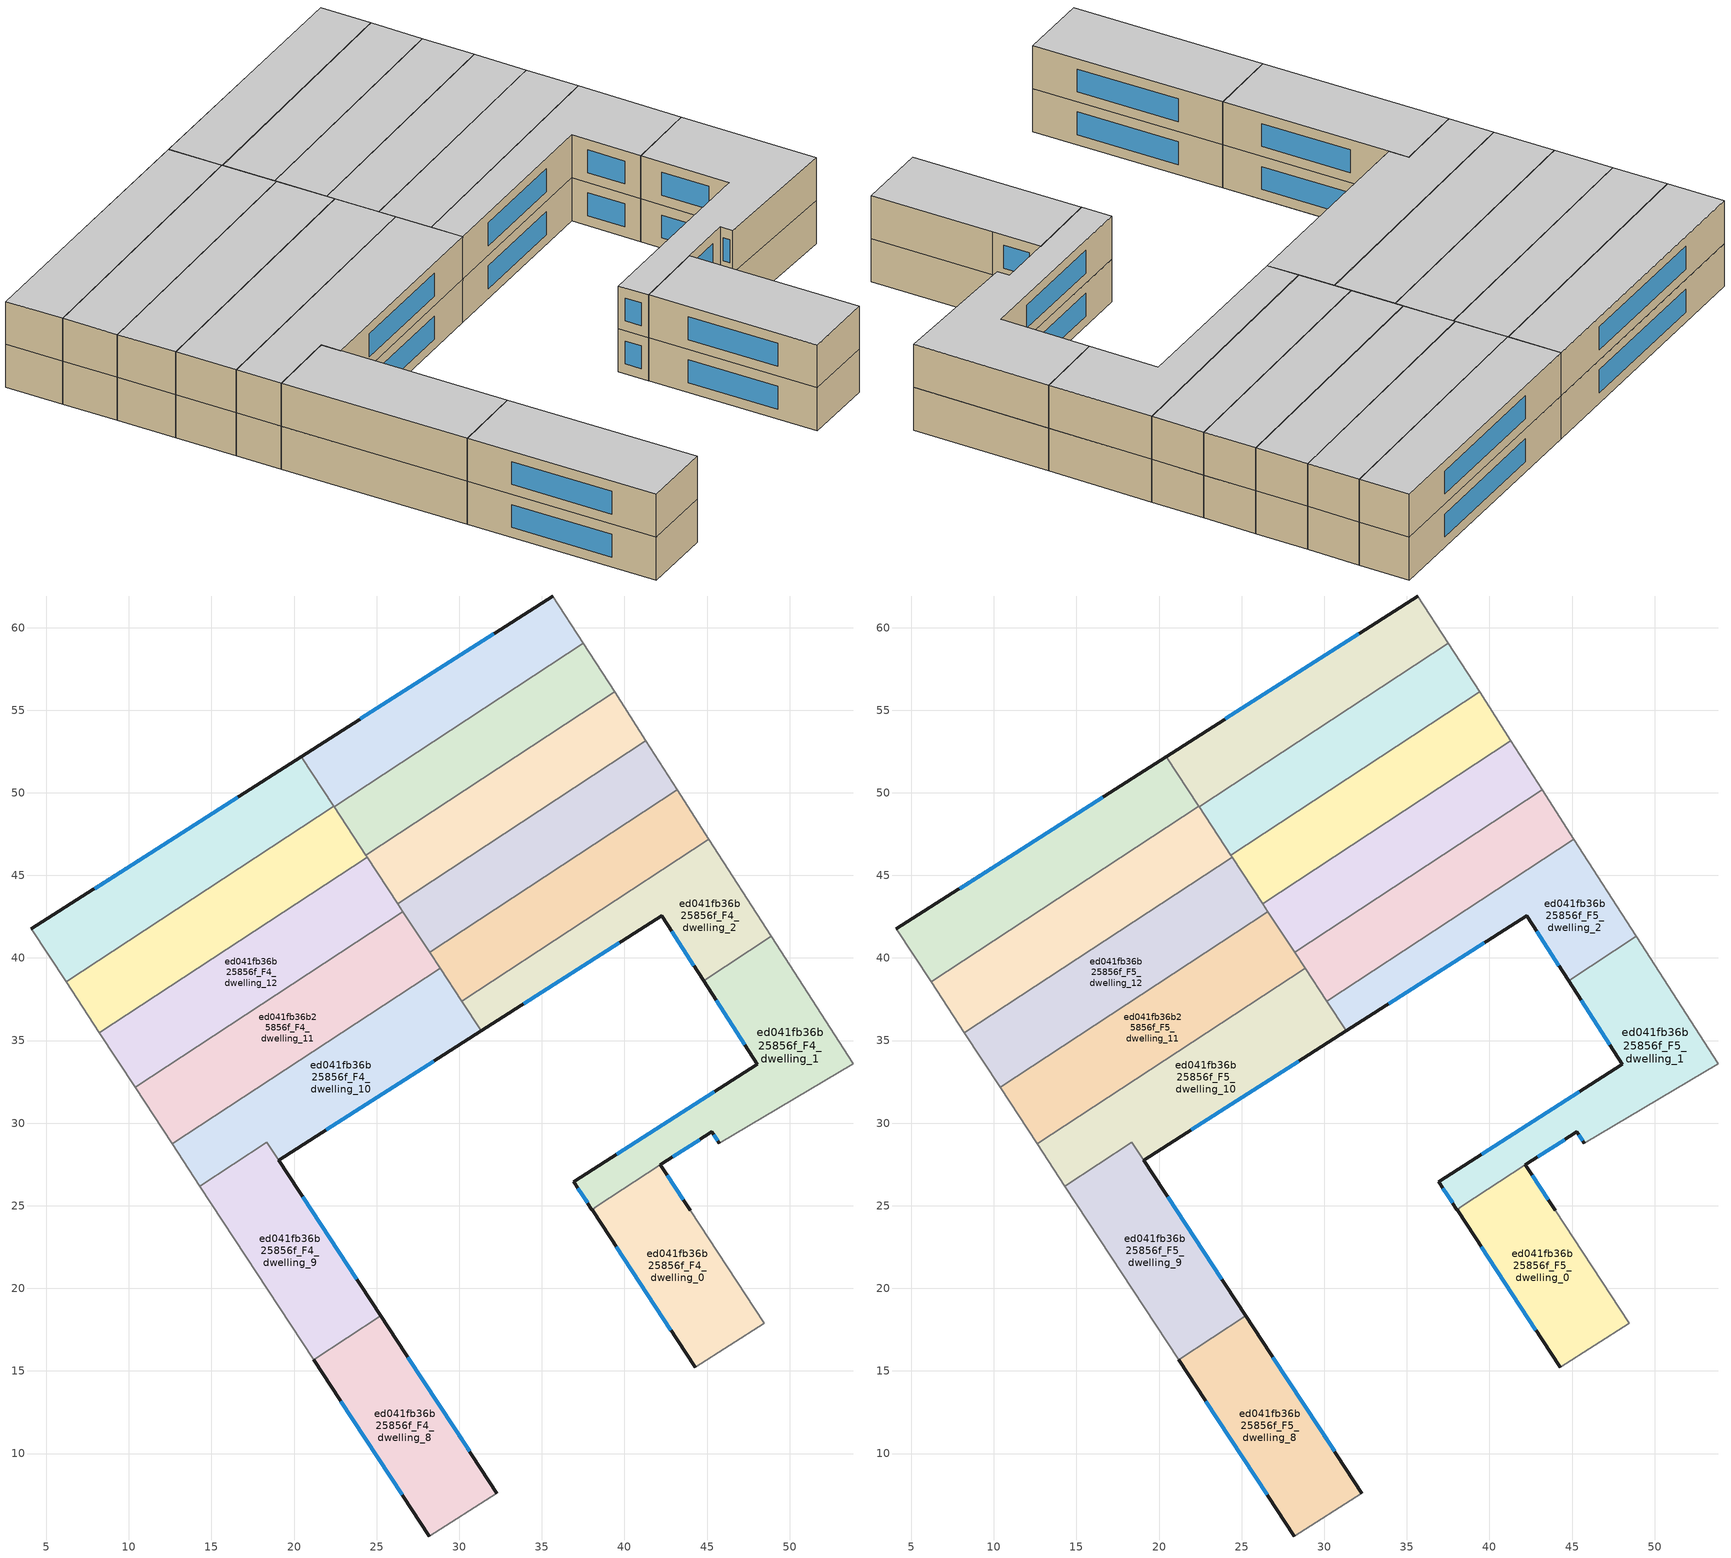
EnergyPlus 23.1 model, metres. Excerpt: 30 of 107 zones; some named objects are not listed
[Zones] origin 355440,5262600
ed041fb36b25856f_F4_dwelling_0
 floor to ed041fb36b25856f_F3_dwelling_0 (EU_floor_Construction): 43.98,24.72 48.46,17.87 44.28,15.23 38.03,24.77 38.32,24.96 42.18,27.49 z12
 wall outside (EU_wall_Construction): 43.98,24.72 42.18,27.49 / 38.03,24.77 44.28,15.23 z12:15
 wall adiabatic (EU_wall_Construction): 44.28,15.23 48.46,17.87 43.98,24.72 z12:15
 wall to ed041fb36b25856f_F4_dwelling_1 (EU_wall_Construction): 42.18,27.49 38.32,24.96 38.03,24.77 z12:15
 window (EU_Window_Construction): 43.55,25.37 42.6,26.84 / 39.5,22.53 42.81,17.47 z12.7:14.3
ed041fb36b25856f_F4_dwelling_1
 floor to ed041fb36b25856f_F3_dwelling_1 (EU_floor_Construction): 48.89,41.31 53.84,33.6 45.75,28.77 45.29,29.47 42.18,27.49 38.32,24.96 38.03,24.77 36.92,26.47 48.04,33.55 44.79,38.62 z12
 wall outside (EU_wall_Construction): 44.79,38.62 48.04,33.55 36.92,26.47 38.03,24.77 / 42.18,27.49 45.29,29.47 45.75,28.77 z12:15
 wall adiabatic (EU_wall_Construction): 45.75,28.77 53.84,33.6 48.89,41.31 z12:15
 wall to ed041fb36b25856f_F4_dwelling_2 (EU_wall_Construction): 48.89,41.31 44.79,38.62 z12:15
 window (EU_Window_Construction): 45.43,31.89 39.53,28.13 / 45.55,37.43 47.27,34.74 / 45.4,29.31 45.64,28.94 / 42.91,27.96 44.56,29.01 / 37.18,26.07 37.77,25.17 z12.7:14.3
ed041fb36b25856f_F4_dwelling_10
 floor to ed041fb36b25856f_F3_dwelling_10 (EU_floor_Construction): 28.84,39.39 31.34,35.59 19.07,27.75 18.34,28.85 14.3,26.2 12.63,28.74 z12
 wall outside (EU_wall_Construction): 19.07,27.75 31.34,35.59 z12:15
 wall adiabatic (EU_wall_Construction): 12.63,28.74 14.3,26.2 z12:15
 wall to ed041fb36b25856f_F4_dwelling_11 (EU_wall_Construction): 28.84,39.39 12.63,28.74 z12:15
 wall to ed041fb36b25856f_F4_dwelling_9 (EU_wall_Construction): 14.3,26.2 18.34,28.85 19.07,27.75 z12:15
 wall to ed041fb36b25856f_F4_dwelling_3 (EU_wall_Construction): 30.16,37.38 28.84,39.39 z12:15
 wall to ed041fb36b25856f_F4_dwelling_2 (EU_wall_Construction): 31.34,35.59 30.16,37.38 z12:15
 window (EU_Window_Construction): 21.95,29.59 28.45,33.75 z12.7:14.3
ed041fb36b25856f_F4_dwelling_11
 floor to ed041fb36b25856f_F3_dwelling_11 (EU_floor_Construction): 26.59,42.81 28.84,39.39 12.63,28.74 10.38,32.17 z12
 wall to ed041fb36b25856f_F4_dwelling_12 (EU_wall_Construction): 26.59,42.81 10.38,32.17 z12:15
 wall adiabatic (EU_wall_Construction): 10.38,32.17 12.63,28.74 z12:15
 wall to ed041fb36b25856f_F4_dwelling_4 (EU_wall_Construction): 28.22,40.34 26.59,42.81 z12:15
 wall to ed041fb36b25856f_F4_dwelling_3 (EU_wall_Construction): 28.84,39.39 28.22,40.33 z12:15
ed041fb36b25856f_F4_dwelling_12
 floor to ed041fb36b25856f_F3_dwelling_12 (EU_floor_Construction): 24.43,46.11 26.59,42.81 10.38,32.17 8.22,35.47 z12
 wall to ed041fb36b25856f_F4_dwelling_13 (EU_wall_Construction): 24.43,46.11 8.22,35.47 z12:15
 wall adiabatic (EU_wall_Construction): 8.22,35.47 10.38,32.17 z12:15
 wall to ed041fb36b25856f_F4_dwelling_5 (EU_wall_Construction): 26.28,43.28 24.43,46.11 z12:15
 wall to ed041fb36b25856f_F4_dwelling_4 (EU_wall_Construction): 26.59,42.81 26.28,43.28 z12:15
ed041fb36b25856f_F4_dwelling_13
 floor to ed041fb36b25856f_F3_dwelling_13 (EU_floor_Construction): 22.4,49.2 24.43,46.11 8.22,35.47 6.19,38.56 z12
 wall adiabatic (EU_wall_Construction): 6.19,38.56 8.22,35.47 z12:15
 wall to ed041fb36b25856f_F4_dwelling_14 (EU_wall_Construction): 22.4,49.2 6.19,38.56 z12:15
 wall to ed041fb36b25856f_F4_dwelling_6 (EU_wall_Construction): 24.35,46.22 22.42,49.16 z12:15
 wall to ed041fb36b25856f_F4_dwelling_5 (EU_wall_Construction): 24.43,46.11 24.35,46.22 z12:15
 wall to ed041fb36b25856f_F4_dwelling_7 (EU_wall_Construction): 22.42,49.16 22.4,49.2 z12:15
ed041fb36b25856f_F4_dwelling_14
 floor to ed041fb36b25856f_F3_dwelling_14 (EU_floor_Construction): 20.44,52.19 22.4,49.2 6.19,38.56 4.1,41.75 z12
 wall outside (EU_wall_Construction): 20.44,52.19 4.1,41.75 z12:15
 wall adiabatic (EU_wall_Construction): 4.1,41.75 6.19,38.56 z12:15
 wall to ed041fb36b25856f_F4_dwelling_7 (EU_wall_Construction): 22.4,49.2 20.44,52.19 z12:15
 window (EU_Window_Construction): 16.6,49.74 7.93,44.2 z12.7:14.3
ed041fb36b25856f_F4_dwelling_2
 floor to ed041fb36b25856f_F3_dwelling_2 (EU_floor_Construction): 45.11,47.2 48.89,41.31 44.79,38.62 42.25,42.56 31.34,35.59 30.16,37.38 z12
 wall outside (EU_wall_Construction): 31.34,35.59 42.25,42.56 44.78,38.62 z12:15
 wall to ed041fb36b25856f_F4_dwelling_3 (EU_wall_Construction): 45.11,47.2 30.16,37.38 z12:15
 wall adiabatic (EU_wall_Construction): 48.89,41.31 45.11,47.2 z12:15
 window (EU_Window_Construction): 42.85,41.63 44.19,39.54 / 33.9,37.22 39.69,40.92 z12.7:14.3
ed041fb36b25856f_F4_dwelling_3
 floor to ed041fb36b25856f_F3_dwelling_3 (EU_floor_Construction): 43.2,50.17 45.11,47.2 30.16,37.38 28.22,40.33 z12
 wall to ed041fb36b25856f_F4_dwelling_4 (EU_wall_Construction): 43.2,50.17 28.22,40.33 z12:15
 wall adiabatic (EU_wall_Construction): 45.11,47.2 43.2,50.17 z12:15
ed041fb36b25856f_F4_dwelling_4
 floor to ed041fb36b25856f_F3_dwelling_4 (EU_floor_Construction): 41.3,53.14 43.2,50.17 28.22,40.33 26.28,43.28 z12
 wall to ed041fb36b25856f_F4_dwelling_5 (EU_wall_Construction): 41.3,53.14 26.28,43.28 z12:15
 wall adiabatic (EU_wall_Construction): 43.2,50.17 41.3,53.14 z12:15
ed041fb36b25856f_F4_dwelling_5
 floor to ed041fb36b25856f_F3_dwelling_5 (EU_floor_Construction): 39.4,56.11 41.3,53.14 26.28,43.28 24.35,46.22 z12
 wall to ed041fb36b25856f_F4_dwelling_6 (EU_wall_Construction): 39.4,56.11 24.35,46.22 z12:15
 wall adiabatic (EU_wall_Construction): 41.3,53.14 39.4,56.11 z12:15
ed041fb36b25856f_F4_dwelling_6
 floor to ed041fb36b25856f_F3_dwelling_6 (EU_floor_Construction): 37.5,59.06 39.4,56.11 24.35,46.22 22.42,49.16 z12
 wall adiabatic (EU_wall_Construction): 39.4,56.11 37.5,59.06 z12:15
 wall to ed041fb36b25856f_F4_dwelling_7 (EU_wall_Construction): 37.5,59.06 22.42,49.16 z12:15
ed041fb36b25856f_F4_dwelling_7
 floor to ed041fb36b25856f_F3_dwelling_7 (EU_floor_Construction): 35.67,61.91 37.5,59.06 22.42,49.16 20.44,52.19 z12
 wall outside (EU_wall_Construction): 35.67,61.91 20.44,52.19 z12:15
 wall adiabatic (EU_wall_Construction): 37.5,59.06 35.67,61.91 z12:15
 window (EU_Window_Construction): 32.09,59.63 24.01,54.47 z12.7:14.3
ed041fb36b25856f_F4_dwelling_8
 floor to ed041fb36b25856f_F3_dwelling_8 (EU_floor_Construction): 25.24,18.34 32.27,7.61 28.18,5.01 21.19,15.68 z12
 wall outside (EU_wall_Construction): 21.19,15.68 28.18,5.01 / 32.27,7.61 25.24,18.34 z12:15
 wall adiabatic (EU_wall_Construction): 28.18,5.01 32.27,7.61 z12:15
 wall to ed041fb36b25856f_F4_dwelling_9 (EU_wall_Construction): 25.24,18.34 21.19,15.68 z12:15
 window (EU_Window_Construction): 22.83,13.18 26.54,7.52 / 30.62,10.13 26.89,15.82 z12.7:14.3
ed041fb36b25856f_F4_dwelling_9
 floor to ed041fb36b25856f_F3_dwelling_9 (EU_floor_Construction): 18.34,28.85 25.24,18.34 21.19,15.68 14.3,26.2 z12
 wall outside (EU_wall_Construction): 25.24,18.34 19.06,27.75 z12:15
 wall adiabatic (EU_wall_Construction): 14.3,26.2 21.19,15.68 z12:15
 window (EU_Window_Construction): 23.79,20.55 20.51,25.54 z12.7:14.3
ed041fb36b25856f_F5_dwelling_0
 floor to ed041fb36b25856f_F4_dwelling_0 (EU_floor_Construction): 43.98,24.72 48.46,17.87 44.28,15.23 38.03,24.77 38.32,24.96 42.18,27.49 z15
 wall outside (EU_wall_Construction): 43.98,24.72 42.18,27.49 / 38.03,24.77 44.28,15.23 z15:18
 wall adiabatic (EU_wall_Construction): 44.28,15.23 48.46,17.87 43.98,24.72 z15:18
 wall to ed041fb36b25856f_F5_dwelling_1 (EU_wall_Construction): 42.18,27.49 38.32,24.96 38.03,24.77 z15:18
 window (EU_Window_Construction): 43.55,25.37 42.6,26.84 / 39.5,22.53 42.81,17.47 z15.7:17.3
 ceiling to ed041fb36b25856f_F6_dwelling_0 (EU_floor_Construction): 48.46,17.87 43.98,24.72 42.18,27.49 38.32,24.96 38.03,24.77 44.28,15.23 z18
ed041fb36b25856f_F5_dwelling_1
 floor to ed041fb36b25856f_F4_dwelling_1 (EU_floor_Construction): 48.89,41.31 53.84,33.6 45.75,28.77 45.29,29.47 42.18,27.49 38.32,24.96 38.03,24.77 36.92,26.47 48.04,33.55 44.79,38.62 z15
 wall outside (EU_wall_Construction): 44.79,38.62 48.04,33.55 36.92,26.47 38.03,24.77 / 42.18,27.49 45.29,29.47 45.75,28.77 z15:18
 wall adiabatic (EU_wall_Construction): 45.75,28.77 53.84,33.6 48.89,41.31 z15:18
 wall to ed041fb36b25856f_F5_dwelling_2 (EU_wall_Construction): 48.89,41.31 44.79,38.62 z15:18
 window (EU_Window_Construction): 45.43,31.89 39.53,28.13 / 45.55,37.43 47.27,34.74 / 45.4,29.31 45.64,28.94 / 42.91,27.96 44.56,29.01 / 37.18,26.07 37.77,25.17 z15.7:17.3
 ceiling to ed041fb36b25856f_F6_dwelling_1 (EU_floor_Construction): 53.84,33.6 48.89,41.31 44.79,38.62 48.04,33.55 36.92,26.47 38.03,24.77 38.32,24.96 42.18,27.49 45.29,29.47 45.75,28.77 z18
ed041fb36b25856f_F5_dwelling_10
 floor to ed041fb36b25856f_F4_dwelling_10 (EU_floor_Construction): 28.84,39.39 31.34,35.59 19.07,27.75 18.34,28.85 14.3,26.2 12.63,28.74 z15
 wall outside (EU_wall_Construction): 19.07,27.75 31.34,35.59 z15:18
 wall adiabatic (EU_wall_Construction): 12.63,28.74 14.3,26.2 z15:18
 wall to ed041fb36b25856f_F5_dwelling_11 (EU_wall_Construction): 28.84,39.39 12.63,28.74 z15:18
 wall to ed041fb36b25856f_F5_dwelling_9 (EU_wall_Construction): 14.3,26.2 18.34,28.85 19.07,27.75 z15:18
 wall to ed041fb36b25856f_F5_dwelling_3 (EU_wall_Construction): 30.16,37.38 28.84,39.39 z15:18
 wall to ed041fb36b25856f_F5_dwelling_2 (EU_wall_Construction): 31.34,35.59 30.16,37.38 z15:18
 window (EU_Window_Construction): 21.95,29.59 28.45,33.75 z15.7:17.3
 ceiling to ed041fb36b25856f_F6_dwelling_10 (EU_floor_Construction): 31.34,35.59 28.84,39.39 12.63,28.74 14.3,26.2 18.34,28.85 19.07,27.75 z18
ed041fb36b25856f_F5_dwelling_11
 floor to ed041fb36b25856f_F4_dwelling_11 (EU_floor_Construction): 26.59,42.81 28.84,39.39 12.63,28.74 10.38,32.17 z15
 wall to ed041fb36b25856f_F5_dwelling_12 (EU_wall_Construction): 26.59,42.81 10.38,32.17 z15:18
 wall adiabatic (EU_wall_Construction): 10.38,32.17 12.63,28.74 z15:18
 wall to ed041fb36b25856f_F5_dwelling_4 (EU_wall_Construction): 28.22,40.34 26.59,42.81 z15:18
 wall to ed041fb36b25856f_F5_dwelling_3 (EU_wall_Construction): 28.84,39.39 28.22,40.33 z15:18
 ceiling to ed041fb36b25856f_F6_dwelling_11 (EU_floor_Construction): 28.84,39.39 26.59,42.81 10.38,32.17 12.63,28.74 z18
ed041fb36b25856f_F5_dwelling_12
 floor to ed041fb36b25856f_F4_dwelling_12 (EU_floor_Construction): 24.43,46.11 26.59,42.81 10.38,32.17 8.22,35.47 z15
 wall to ed041fb36b25856f_F5_dwelling_13 (EU_wall_Construction): 24.43,46.11 8.22,35.47 z15:18
 wall adiabatic (EU_wall_Construction): 8.22,35.47 10.38,32.17 z15:18
 wall to ed041fb36b25856f_F5_dwelling_5 (EU_wall_Construction): 26.28,43.28 24.43,46.11 z15:18
 wall to ed041fb36b25856f_F5_dwelling_4 (EU_wall_Construction): 26.59,42.81 26.28,43.28 z15:18
 ceiling to ed041fb36b25856f_F6_dwelling_12 (EU_floor_Construction): 26.59,42.81 24.43,46.11 8.22,35.47 10.38,32.17 z18
ed041fb36b25856f_F5_dwelling_13
 floor to ed041fb36b25856f_F4_dwelling_13 (EU_floor_Construction): 22.4,49.2 24.43,46.11 8.22,35.47 6.19,38.56 z15
 wall adiabatic (EU_wall_Construction): 6.19,38.56 8.22,35.47 z15:18
 wall to ed041fb36b25856f_F5_dwelling_14 (EU_wall_Construction): 22.4,49.2 6.19,38.56 z15:18
 wall to ed041fb36b25856f_F5_dwelling_6 (EU_wall_Construction): 24.35,46.22 22.42,49.16 z15:18
 wall to ed041fb36b25856f_F5_dwelling_5 (EU_wall_Construction): 24.43,46.11 24.35,46.22 z15:18
 wall to ed041fb36b25856f_F5_dwelling_7 (EU_wall_Construction): 22.42,49.16 22.4,49.2 z15:18
 ceiling to ed041fb36b25856f_F6_dwelling_13 (EU_floor_Construction): 24.43,46.11 22.4,49.2 6.19,38.56 8.22,35.47 z18
ed041fb36b25856f_F5_dwelling_14
 floor to ed041fb36b25856f_F4_dwelling_14 (EU_floor_Construction): 20.44,52.19 22.4,49.2 6.19,38.56 4.1,41.75 z15
 wall outside (EU_wall_Construction): 20.44,52.19 4.1,41.75 z15:18
 wall adiabatic (EU_wall_Construction): 4.1,41.75 6.19,38.56 z15:18
 wall to ed041fb36b25856f_F5_dwelling_7 (EU_wall_Construction): 22.4,49.2 20.44,52.19 z15:18
 window (EU_Window_Construction): 16.6,49.74 7.93,44.2 z15.7:17.3
 ceiling to ed041fb36b25856f_F6_dwelling_14 (EU_floor_Construction): 22.4,49.2 20.44,52.19 4.1,41.75 6.19,38.56 z18
ed041fb36b25856f_F5_dwelling_2
 floor to ed041fb36b25856f_F4_dwelling_2 (EU_floor_Construction): 45.11,47.2 48.89,41.31 44.79,38.62 42.25,42.56 31.34,35.59 30.16,37.38 z15
 wall outside (EU_wall_Construction): 31.34,35.59 42.25,42.56 44.78,38.62 z15:18
 wall to ed041fb36b25856f_F5_dwelling_3 (EU_wall_Construction): 45.11,47.2 30.16,37.38 z15:18
 wall adiabatic (EU_wall_Construction): 48.89,41.31 45.11,47.2 z15:18
 window (EU_Window_Construction): 42.85,41.63 44.19,39.54 / 33.9,37.22 39.69,40.92 z15.7:17.3
 ceiling to ed041fb36b25856f_F6_dwelling_2 (EU_floor_Construction): 44.79,38.62 48.89,41.31 45.11,47.2 30.16,37.38 31.34,35.59 42.25,42.56 z18
ed041fb36b25856f_F5_dwelling_3
 floor to ed041fb36b25856f_F4_dwelling_3 (EU_floor_Construction): 43.2,50.17 45.11,47.2 30.16,37.38 28.22,40.33 z15
 wall to ed041fb36b25856f_F5_dwelling_4 (EU_wall_Construction): 43.2,50.17 28.22,40.33 z15:18
 wall adiabatic (EU_wall_Construction): 45.11,47.2 43.2,50.17 z15:18
 ceiling to ed041fb36b25856f_F6_dwelling_3 (EU_floor_Construction): 45.11,47.2 43.2,50.17 28.22,40.33 30.16,37.38 z18
ed041fb36b25856f_F5_dwelling_4
 floor to ed041fb36b25856f_F4_dwelling_4 (EU_floor_Construction): 41.3,53.14 43.2,50.17 28.22,40.33 26.28,43.28 z15
 wall to ed041fb36b25856f_F5_dwelling_5 (EU_wall_Construction): 41.3,53.14 26.28,43.28 z15:18
 wall adiabatic (EU_wall_Construction): 43.2,50.17 41.3,53.14 z15:18
 ceiling to ed041fb36b25856f_F6_dwelling_4 (EU_floor_Construction): 43.2,50.17 41.3,53.14 26.28,43.28 28.22,40.33 z18
ed041fb36b25856f_F5_dwelling_5
 floor to ed041fb36b25856f_F4_dwelling_5 (EU_floor_Construction): 39.4,56.11 41.3,53.14 26.28,43.28 24.35,46.22 z15
 wall to ed041fb36b25856f_F5_dwelling_6 (EU_wall_Construction): 39.4,56.11 24.35,46.22 z15:18
 wall adiabatic (EU_wall_Construction): 41.3,53.14 39.4,56.11 z15:18
 ceiling to ed041fb36b25856f_F6_dwelling_5 (EU_floor_Construction): 41.3,53.14 39.4,56.11 24.35,46.22 26.28,43.28 z18
ed041fb36b25856f_F5_dwelling_6
 floor to ed041fb36b25856f_F4_dwelling_6 (EU_floor_Construction): 37.5,59.06 39.4,56.11 24.35,46.22 22.42,49.16 z15
 wall adiabatic (EU_wall_Construction): 39.4,56.11 37.5,59.06 z15:18
 wall to ed041fb36b25856f_F5_dwelling_7 (EU_wall_Construction): 37.5,59.06 22.42,49.16 z15:18
 ceiling to ed041fb36b25856f_F6_dwelling_6 (EU_floor_Construction): 39.4,56.11 37.5,59.06 22.42,49.16 24.35,46.22 z18
ed041fb36b25856f_F5_dwelling_7
 floor to ed041fb36b25856f_F4_dwelling_7 (EU_floor_Construction): 35.67,61.91 37.5,59.06 22.42,49.16 20.44,52.19 z15
 wall outside (EU_wall_Construction): 35.67,61.91 20.44,52.19 z15:18
 wall adiabatic (EU_wall_Construction): 37.5,59.06 35.67,61.91 z15:18
 window (EU_Window_Construction): 32.09,59.63 24.01,54.47 z15.7:17.3
 ceiling to ed041fb36b25856f_F6_dwelling_7 (EU_floor_Construction): 37.5,59.06 35.67,61.91 20.44,52.19 22.42,49.16 z18
ed041fb36b25856f_F5_dwelling_8
 floor to ed041fb36b25856f_F4_dwelling_8 (EU_floor_Construction): 25.24,18.34 32.27,7.61 28.18,5.01 21.19,15.68 z15
 wall outside (EU_wall_Construction): 21.19,15.68 28.18,5.01 / 32.27,7.61 25.24,18.34 z15:18
 wall adiabatic (EU_wall_Construction): 28.18,5.01 32.27,7.61 z15:18
 wall to ed041fb36b25856f_F5_dwelling_9 (EU_wall_Construction): 25.24,18.34 21.19,15.68 z15:18
 window (EU_Window_Construction): 22.83,13.18 26.54,7.52 / 30.62,10.13 26.89,15.82 z15.7:17.3
 ceiling to ed041fb36b25856f_F6_dwelling_8 (EU_floor_Construction): 32.27,7.61 25.24,18.34 21.19,15.68 28.18,5.01 z18
ed041fb36b25856f_F5_dwelling_9
 floor to ed041fb36b25856f_F4_dwelling_9 (EU_floor_Construction): 18.34,28.85 25.24,18.34 21.19,15.68 14.3,26.2 z15
 wall outside (EU_wall_Construction): 25.24,18.34 19.06,27.75 z15:18
 wall adiabatic (EU_wall_Construction): 14.3,26.2 21.19,15.68 z15:18
 window (EU_Window_Construction): 23.79,20.55 20.51,25.54 z15.7:17.3
 ceiling to ed041fb36b25856f_F6_dwelling_9 (EU_floor_Construction): 25.24,18.34 18.34,28.85 14.3,26.2 21.19,15.68 z18
[Building]
EU S2 Campaign: North Axis=0; Terrain=City; Solar Distribution=FullExterior
[Site:Location]
Budapest.Ferenc.Liszt.Intl.AP: Latitude=47.437; Longitude=19.256; Time Zone=1; Elevation=185
[SizingPeriod:WeatherFileDays]
AnnualSizingPeriod: Begin Month=1; Begin Day of Month=1; End Month=12; End Day of Month=31; Day of Week for Start Day=Monday; Use Weather File Daylight Saving Period=No; Use Weather File Rain and Snow Indicators=No
[MATERIAL]
EU_InternalMass_Material: Roughness=MediumRough; Thickness=0.1; Conductivity=1; Density=1800; Specific Heat=900; Thermal Absorptance=0.9; Solar Absorptance=0.7; Visible Absorptance=0.7
[MATERIAL:NOMASS] Roughness=MediumRough; Thermal Absorptance=0.9; Solar Absorptance=0.7; Visible Absorptance=0.7
Name | Thermal Resistance
EU_wall_NoMass | 0.832559
EU_floor_NoMass | 0.872794
[WINDOWMATERIAL:SIMPLEGLAZINGSYSTEM]
EU_Window_SimpleGlazing: UFactor=2.79869; Solar Heat Gain Coefficient=0.75; Visible Transmittance=0.75
[CONSTRUCTION]
EU_wall_Construction: EU_wall_NoMass
EU_floor_Construction: EU_floor_NoMass
EU_Window_Construction: EU_Window_SimpleGlazing
EU_InternalMass_Construction: EU_InternalMass_Material
[ZONE] Type=1; Multiplier=1; Ceiling Height=autocalculate; Floor Area=autocalculate; Part of Total Floor Area=Yes
Name | Volume
ed041fb36b25856f_F4_dwelling_0; ed041fb36b25856f_F5_dwelling_0 | 169.849
ed041fb36b25856f_F4_dwelling_1; ed041fb36b25856f_F5_dwelling_1 | 223.693
ed041fb36b25856f_F4_dwelling_10; ed041fb36b25856f_F5_dwelling_10 | 238.703
ed041fb36b25856f_F4_dwelling_11; ed041fb36b25856f_F5_dwelling_11 | 238.243
ed041fb36b25856f_F4_dwelling_12; ed041fb36b25856f_F5_dwelling_12 | 229.541
ed041fb36b25856f_F4_dwelling_13; ed041fb36b25856f_F5_dwelling_13 | 214.958
ed041fb36b25856f_F4_dwelling_14; ed041fb36b25856f_F5_dwelling_14 | 215.056
ed041fb36b25856f_F4_dwelling_2; ed041fb36b25856f_F5_dwelling_2 | 189.865
ed041fb36b25856f_F4_dwelling_3; ed041fb36b25856f_F5_dwelling_3 | 189.85
ed041fb36b25856f_F4_dwelling_4; ed041fb36b25856f_F5_dwelling_4; ed041fb36b25856f_F4_dwelling_6; ed041fb36b25856f_F5_dwelling_6 | 189.864
ed041fb36b25856f_F4_dwelling_5; ed041fb36b25856f_F5_dwelling_5 | 189.816
ed041fb36b25856f_F4_dwelling_7; ed041fb36b25856f_F5_dwelling_7 | 189.853
ed041fb36b25856f_F4_dwelling_8; ed041fb36b25856f_F5_dwelling_8 | 185.942
ed041fb36b25856f_F4_dwelling_9; ed041fb36b25856f_F5_dwelling_9 | 182.534
[INTERNALMASS] Construction=EU_InternalMass_Construction
Name | Zone or ZoneList | Surface Area
ed041fb36b25856f_F4_dwelling_0_EU_InternalMass | ed041fb36b25856f_F4_dwelling_0 | 56.6216
ed041fb36b25856f_F4_dwelling_1_EU_InternalMass | ed041fb36b25856f_F4_dwelling_1 | 74.5721
ed041fb36b25856f_F4_dwelling_2_EU_InternalMass | ed041fb36b25856f_F4_dwelling_2 | 63.2904
ed041fb36b25856f_F4_dwelling_3_EU_InternalMass | ed041fb36b25856f_F4_dwelling_3 | 63.2835
ed041fb36b25856f_F4_dwelling_4_EU_InternalMass | ed041fb36b25856f_F4_dwelling_4 | 63.2879
ed041fb36b25856f_F4_dwelling_5_EU_InternalMass | ed041fb36b25856f_F4_dwelling_5 | 63.2818
ed041fb36b25856f_F4_dwelling_6_EU_InternalMass | ed041fb36b25856f_F4_dwelling_6 | 63.2816
ed041fb36b25856f_F4_dwelling_7_EU_InternalMass | ed041fb36b25856f_F4_dwelling_7 | 63.2845
ed041fb36b25856f_F4_dwelling_8_EU_InternalMass | ed041fb36b25856f_F4_dwelling_8 | 61.9825
ed041fb36b25856f_F4_dwelling_9_EU_InternalMass | ed041fb36b25856f_F4_dwelling_9 | 60.8571
ed041fb36b25856f_F4_dwelling_10_EU_InternalMass | ed041fb36b25856f_F4_dwelling_10 | 79.5615
ed041fb36b25856f_F4_dwelling_11_EU_InternalMass | ed041fb36b25856f_F4_dwelling_11 | 79.4268
ed041fb36b25856f_F4_dwelling_12_EU_InternalMass | ed041fb36b25856f_F4_dwelling_12 | 76.5158
ed041fb36b25856f_F4_dwelling_13_EU_InternalMass | ed041fb36b25856f_F4_dwelling_13 | 71.6529
ed041fb36b25856f_F4_dwelling_14_EU_InternalMass | ed041fb36b25856f_F4_dwelling_14 | 71.6746
ed041fb36b25856f_F5_dwelling_0_EU_InternalMass | ed041fb36b25856f_F5_dwelling_0 | 56.6216
ed041fb36b25856f_F5_dwelling_1_EU_InternalMass | ed041fb36b25856f_F5_dwelling_1 | 74.5721
ed041fb36b25856f_F5_dwelling_2_EU_InternalMass | ed041fb36b25856f_F5_dwelling_2 | 63.2904
ed041fb36b25856f_F5_dwelling_3_EU_InternalMass | ed041fb36b25856f_F5_dwelling_3 | 63.2835
ed041fb36b25856f_F5_dwelling_4_EU_InternalMass | ed041fb36b25856f_F5_dwelling_4 | 63.2879
ed041fb36b25856f_F5_dwelling_5_EU_InternalMass | ed041fb36b25856f_F5_dwelling_5 | 63.2818
ed041fb36b25856f_F5_dwelling_6_EU_InternalMass | ed041fb36b25856f_F5_dwelling_6 | 63.2816
ed041fb36b25856f_F5_dwelling_7_EU_InternalMass | ed041fb36b25856f_F5_dwelling_7 | 63.2845
ed041fb36b25856f_F5_dwelling_8_EU_InternalMass | ed041fb36b25856f_F5_dwelling_8 | 61.9825
ed041fb36b25856f_F5_dwelling_9_EU_InternalMass | ed041fb36b25856f_F5_dwelling_9 | 60.8571
ed041fb36b25856f_F5_dwelling_10_EU_InternalMass | ed041fb36b25856f_F5_dwelling_10 | 79.5615
ed041fb36b25856f_F5_dwelling_11_EU_InternalMass | ed041fb36b25856f_F5_dwelling_11 | 79.4268
ed041fb36b25856f_F5_dwelling_12_EU_InternalMass | ed041fb36b25856f_F5_dwelling_12 | 76.5158
ed041fb36b25856f_F5_dwelling_13_EU_InternalMass | ed041fb36b25856f_F5_dwelling_13 | 71.6529
ed041fb36b25856f_F5_dwelling_14_EU_InternalMass | ed041fb36b25856f_F5_dwelling_14 | 71.6746
[OTHEREQUIPMENT] Fuel Type=Electricity; Design Level Calculation Method=Watts/Area; Power per Zone Floor Area=1; Fraction Latent=0; Fraction Radiant=0; Fraction Lost=0; Carbon Dioxide Generation Rate=0; EndUse Subcategory=EU_Step8_InternalGains
Name | Zone or ZoneList or Space or SpaceList | Schedule
EU_Step8_InternalGain_ed041fb36b25856f_F4_dwelling_0_f000 | ed041fb36b25856f_F4_dwelling_0 | EU_Step8_GainSchedule_ed041fb36b25856f_F4_dwelling_0_f000
EU_Step8_InternalGain_ed041fb36b25856f_F4_dwelling_1_f000 | ed041fb36b25856f_F4_dwelling_1 | EU_Step8_GainSchedule_ed041fb36b25856f_F4_dwelling_1_f000
EU_Step8_InternalGain_ed041fb36b25856f_F4_dwelling_2_f000 | ed041fb36b25856f_F4_dwelling_2 | EU_Step8_GainSchedule_ed041fb36b25856f_F4_dwelling_2_f000
EU_Step8_InternalGain_ed041fb36b25856f_F4_dwelling_3_f000 | ed041fb36b25856f_F4_dwelling_3 | EU_Step8_GainSchedule_ed041fb36b25856f_F4_dwelling_3_f000
EU_Step8_InternalGain_ed041fb36b25856f_F4_dwelling_4_f000 | ed041fb36b25856f_F4_dwelling_4 | EU_Step8_GainSchedule_ed041fb36b25856f_F4_dwelling_4_f000
EU_Step8_InternalGain_ed041fb36b25856f_F4_dwelling_5_f000 | ed041fb36b25856f_F4_dwelling_5 | EU_Step8_GainSchedule_ed041fb36b25856f_F4_dwelling_5_f000
EU_Step8_InternalGain_ed041fb36b25856f_F4_dwelling_6_f000 | ed041fb36b25856f_F4_dwelling_6 | EU_Step8_GainSchedule_ed041fb36b25856f_F4_dwelling_6_f000
EU_Step8_InternalGain_ed041fb36b25856f_F4_dwelling_7_f000 | ed041fb36b25856f_F4_dwelling_7 | EU_Step8_GainSchedule_ed041fb36b25856f_F4_dwelling_7_f000
EU_Step8_InternalGain_ed041fb36b25856f_F4_dwelling_8_f000 | ed041fb36b25856f_F4_dwelling_8 | EU_Step8_GainSchedule_ed041fb36b25856f_F4_dwelling_8_f000
EU_Step8_InternalGain_ed041fb36b25856f_F4_dwelling_9_f000 | ed041fb36b25856f_F4_dwelling_9 | EU_Step8_GainSchedule_ed041fb36b25856f_F4_dwelling_9_f000
EU_Step8_InternalGain_ed041fb36b25856f_F4_dwelling_10_f000 | ed041fb36b25856f_F4_dwelling_10 | EU_Step8_GainSchedule_ed041fb36b25856f_F4_dwelling_10_f000
EU_Step8_InternalGain_ed041fb36b25856f_F4_dwelling_11_f000 | ed041fb36b25856f_F4_dwelling_11 | EU_Step8_GainSchedule_ed041fb36b25856f_F4_dwelling_11_f000
EU_Step8_InternalGain_ed041fb36b25856f_F4_dwelling_12_f000 | ed041fb36b25856f_F4_dwelling_12 | EU_Step8_GainSchedule_ed041fb36b25856f_F4_dwelling_12_f000
EU_Step8_InternalGain_ed041fb36b25856f_F4_dwelling_13_f000 | ed041fb36b25856f_F4_dwelling_13 | EU_Step8_GainSchedule_ed041fb36b25856f_F4_dwelling_13_f000
EU_Step8_InternalGain_ed041fb36b25856f_F4_dwelling_14_f000 | ed041fb36b25856f_F4_dwelling_14 | EU_Step8_GainSchedule_ed041fb36b25856f_F4_dwelling_14_f000
EU_Step8_InternalGain_ed041fb36b25856f_F5_dwelling_0_f000 | ed041fb36b25856f_F5_dwelling_0 | EU_Step8_GainSchedule_ed041fb36b25856f_F5_dwelling_0_f000
EU_Step8_InternalGain_ed041fb36b25856f_F5_dwelling_1_f000 | ed041fb36b25856f_F5_dwelling_1 | EU_Step8_GainSchedule_ed041fb36b25856f_F5_dwelling_1_f000
EU_Step8_InternalGain_ed041fb36b25856f_F5_dwelling_2_f000 | ed041fb36b25856f_F5_dwelling_2 | EU_Step8_GainSchedule_ed041fb36b25856f_F5_dwelling_2_f000
EU_Step8_InternalGain_ed041fb36b25856f_F5_dwelling_3_f000 | ed041fb36b25856f_F5_dwelling_3 | EU_Step8_GainSchedule_ed041fb36b25856f_F5_dwelling_3_f000
EU_Step8_InternalGain_ed041fb36b25856f_F5_dwelling_4_f000 | ed041fb36b25856f_F5_dwelling_4 | EU_Step8_GainSchedule_ed041fb36b25856f_F5_dwelling_4_f000
EU_Step8_InternalGain_ed041fb36b25856f_F5_dwelling_5_f000 | ed041fb36b25856f_F5_dwelling_5 | EU_Step8_GainSchedule_ed041fb36b25856f_F5_dwelling_5_f000
EU_Step8_InternalGain_ed041fb36b25856f_F5_dwelling_6_f000 | ed041fb36b25856f_F5_dwelling_6 | EU_Step8_GainSchedule_ed041fb36b25856f_F5_dwelling_6_f000
EU_Step8_InternalGain_ed041fb36b25856f_F5_dwelling_7_f000 | ed041fb36b25856f_F5_dwelling_7 | EU_Step8_GainSchedule_ed041fb36b25856f_F5_dwelling_7_f000
EU_Step8_InternalGain_ed041fb36b25856f_F5_dwelling_8_f000 | ed041fb36b25856f_F5_dwelling_8 | EU_Step8_GainSchedule_ed041fb36b25856f_F5_dwelling_8_f000
EU_Step8_InternalGain_ed041fb36b25856f_F5_dwelling_9_f000 | ed041fb36b25856f_F5_dwelling_9 | EU_Step8_GainSchedule_ed041fb36b25856f_F5_dwelling_9_f000
EU_Step8_InternalGain_ed041fb36b25856f_F5_dwelling_10_f000 | ed041fb36b25856f_F5_dwelling_10 | EU_Step8_GainSchedule_ed041fb36b25856f_F5_dwelling_10_f000
EU_Step8_InternalGain_ed041fb36b25856f_F5_dwelling_11_f000 | ed041fb36b25856f_F5_dwelling_11 | EU_Step8_GainSchedule_ed041fb36b25856f_F5_dwelling_11_f000
EU_Step8_InternalGain_ed041fb36b25856f_F5_dwelling_12_f000 | ed041fb36b25856f_F5_dwelling_12 | EU_Step8_GainSchedule_ed041fb36b25856f_F5_dwelling_12_f000
EU_Step8_InternalGain_ed041fb36b25856f_F5_dwelling_13_f000 | ed041fb36b25856f_F5_dwelling_13 | EU_Step8_GainSchedule_ed041fb36b25856f_F5_dwelling_13_f000
EU_Step8_InternalGain_ed041fb36b25856f_F5_dwelling_14_f000 | ed041fb36b25856f_F5_dwelling_14 | EU_Step8_GainSchedule_ed041fb36b25856f_F5_dwelling_14_f000
[ZONEVENTILATION:DESIGNFLOWRATE] Schedule=EU_AlwaysOn; Design Flow Rate Calculation Method=AirChanges/Hour; Air Changes per Hour=0.475469; Ventilation Type=Natural; Fan Pressure Rise=0; Fan Total Efficiency=1; Constant Term Coefficient=1; Temperature Term Coefficient=0; Velocity Term Coefficient=0; Velocity Squared Term Coefficient=0; Minimum Indoor Temperature=-100; Maximum Indoor Temperature=100; Delta Temperature=-100; Minimum Outdoor Temperature=-100; Maximum Outdoor Temperature=100; Maximum Wind Speed=40
Name | Zone or ZoneList or Space or SpaceList
EU_ConstantAir_ed041fb36b25856f_F4_dwelling_0 | ed041fb36b25856f_F4_dwelling_0
EU_ConstantAir_ed041fb36b25856f_F4_dwelling_1 | ed041fb36b25856f_F4_dwelling_1
EU_ConstantAir_ed041fb36b25856f_F4_dwelling_2 | ed041fb36b25856f_F4_dwelling_2
EU_ConstantAir_ed041fb36b25856f_F4_dwelling_3 | ed041fb36b25856f_F4_dwelling_3
EU_ConstantAir_ed041fb36b25856f_F4_dwelling_4 | ed041fb36b25856f_F4_dwelling_4
EU_ConstantAir_ed041fb36b25856f_F4_dwelling_5 | ed041fb36b25856f_F4_dwelling_5
EU_ConstantAir_ed041fb36b25856f_F4_dwelling_6 | ed041fb36b25856f_F4_dwelling_6
EU_ConstantAir_ed041fb36b25856f_F4_dwelling_7 | ed041fb36b25856f_F4_dwelling_7
EU_ConstantAir_ed041fb36b25856f_F4_dwelling_8 | ed041fb36b25856f_F4_dwelling_8
EU_ConstantAir_ed041fb36b25856f_F4_dwelling_9 | ed041fb36b25856f_F4_dwelling_9
EU_ConstantAir_ed041fb36b25856f_F4_dwelling_10 | ed041fb36b25856f_F4_dwelling_10
EU_ConstantAir_ed041fb36b25856f_F4_dwelling_11 | ed041fb36b25856f_F4_dwelling_11
EU_ConstantAir_ed041fb36b25856f_F4_dwelling_12 | ed041fb36b25856f_F4_dwelling_12
EU_ConstantAir_ed041fb36b25856f_F4_dwelling_13 | ed041fb36b25856f_F4_dwelling_13
EU_ConstantAir_ed041fb36b25856f_F4_dwelling_14 | ed041fb36b25856f_F4_dwelling_14
EU_ConstantAir_ed041fb36b25856f_F5_dwelling_0 | ed041fb36b25856f_F5_dwelling_0
EU_ConstantAir_ed041fb36b25856f_F5_dwelling_1 | ed041fb36b25856f_F5_dwelling_1
EU_ConstantAir_ed041fb36b25856f_F5_dwelling_2 | ed041fb36b25856f_F5_dwelling_2
EU_ConstantAir_ed041fb36b25856f_F5_dwelling_3 | ed041fb36b25856f_F5_dwelling_3
EU_ConstantAir_ed041fb36b25856f_F5_dwelling_4 | ed041fb36b25856f_F5_dwelling_4
EU_ConstantAir_ed041fb36b25856f_F5_dwelling_5 | ed041fb36b25856f_F5_dwelling_5
EU_ConstantAir_ed041fb36b25856f_F5_dwelling_6 | ed041fb36b25856f_F5_dwelling_6
EU_ConstantAir_ed041fb36b25856f_F5_dwelling_7 | ed041fb36b25856f_F5_dwelling_7
EU_ConstantAir_ed041fb36b25856f_F5_dwelling_8 | ed041fb36b25856f_F5_dwelling_8
EU_ConstantAir_ed041fb36b25856f_F5_dwelling_9 | ed041fb36b25856f_F5_dwelling_9
EU_ConstantAir_ed041fb36b25856f_F5_dwelling_10 | ed041fb36b25856f_F5_dwelling_10
EU_ConstantAir_ed041fb36b25856f_F5_dwelling_11 | ed041fb36b25856f_F5_dwelling_11
EU_ConstantAir_ed041fb36b25856f_F5_dwelling_12 | ed041fb36b25856f_F5_dwelling_12
EU_ConstantAir_ed041fb36b25856f_F5_dwelling_13 | ed041fb36b25856f_F5_dwelling_13
EU_ConstantAir_ed041fb36b25856f_F5_dwelling_14 | ed041fb36b25856f_F5_dwelling_14
[HVACTEMPLATE:ZONE:IDEALLOADSAIRSYSTEM] System Availability Schedule=EU_AlwaysOn; Maximum Heating Supply Air Temperature=50; Minimum Cooling Supply Air Temperature=13; Maximum Heating Supply Air Humidity Ratio=0.0156; Minimum Cooling Supply Air Humidity Ratio=0.0077; Heating Limit=NoLimit; Cooling Limit=NoLimit; Heating Availability Schedule=EU_AlwaysOn; Cooling Availability Schedule=EU_CoolingOff; Dehumidification Control Type=ConstantSensibleHeatRatio; Cooling Sensible Heat Ratio=0.7; Dehumidification Setpoint=60; Humidification Control Type=None; Humidification Setpoint=30; Outdoor Air Method=None; Outdoor Air Flow Rate per Person=0.00944; Outdoor Air Flow Rate per Zone Floor Area=0; Outdoor Air Flow Rate per Zone=0; Demand Controlled Ventilation Type=None; Outdoor Air Economizer Type=NoEconomizer; Heat Recovery Type=None; Sensible Heat Recovery Effectiveness=0.7; Latent Heat Recovery Effectiveness=0.65
Name | Template Thermostat
ed041fb36b25856f_F4_dwelling_0 | EU_HeatOnly_ed041fb36b25856f_F4_dwelling_0
ed041fb36b25856f_F4_dwelling_1 | EU_HeatOnly_ed041fb36b25856f_F4_dwelling_1
ed041fb36b25856f_F4_dwelling_2 | EU_HeatOnly_ed041fb36b25856f_F4_dwelling_2
ed041fb36b25856f_F4_dwelling_3 | EU_HeatOnly_ed041fb36b25856f_F4_dwelling_3
ed041fb36b25856f_F4_dwelling_4 | EU_HeatOnly_ed041fb36b25856f_F4_dwelling_4
ed041fb36b25856f_F4_dwelling_5 | EU_HeatOnly_ed041fb36b25856f_F4_dwelling_5
ed041fb36b25856f_F4_dwelling_6 | EU_HeatOnly_ed041fb36b25856f_F4_dwelling_6
ed041fb36b25856f_F4_dwelling_7 | EU_HeatOnly_ed041fb36b25856f_F4_dwelling_7
ed041fb36b25856f_F4_dwelling_8 | EU_HeatOnly_ed041fb36b25856f_F4_dwelling_8
ed041fb36b25856f_F4_dwelling_9 | EU_HeatOnly_ed041fb36b25856f_F4_dwelling_9
ed041fb36b25856f_F4_dwelling_10 | EU_HeatOnly_ed041fb36b25856f_F4_dwelling_10
ed041fb36b25856f_F4_dwelling_11 | EU_HeatOnly_ed041fb36b25856f_F4_dwelling_11
ed041fb36b25856f_F4_dwelling_12 | EU_HeatOnly_ed041fb36b25856f_F4_dwelling_12
ed041fb36b25856f_F4_dwelling_13 | EU_HeatOnly_ed041fb36b25856f_F4_dwelling_13
ed041fb36b25856f_F4_dwelling_14 | EU_HeatOnly_ed041fb36b25856f_F4_dwelling_14
ed041fb36b25856f_F5_dwelling_0 | EU_HeatOnly_ed041fb36b25856f_F5_dwelling_0
ed041fb36b25856f_F5_dwelling_1 | EU_HeatOnly_ed041fb36b25856f_F5_dwelling_1
ed041fb36b25856f_F5_dwelling_2 | EU_HeatOnly_ed041fb36b25856f_F5_dwelling_2
ed041fb36b25856f_F5_dwelling_3 | EU_HeatOnly_ed041fb36b25856f_F5_dwelling_3
ed041fb36b25856f_F5_dwelling_4 | EU_HeatOnly_ed041fb36b25856f_F5_dwelling_4
ed041fb36b25856f_F5_dwelling_5 | EU_HeatOnly_ed041fb36b25856f_F5_dwelling_5
ed041fb36b25856f_F5_dwelling_6 | EU_HeatOnly_ed041fb36b25856f_F5_dwelling_6
ed041fb36b25856f_F5_dwelling_7 | EU_HeatOnly_ed041fb36b25856f_F5_dwelling_7
ed041fb36b25856f_F5_dwelling_8 | EU_HeatOnly_ed041fb36b25856f_F5_dwelling_8
ed041fb36b25856f_F5_dwelling_9 | EU_HeatOnly_ed041fb36b25856f_F5_dwelling_9
ed041fb36b25856f_F5_dwelling_10 | EU_HeatOnly_ed041fb36b25856f_F5_dwelling_10
ed041fb36b25856f_F5_dwelling_11 | EU_HeatOnly_ed041fb36b25856f_F5_dwelling_11
ed041fb36b25856f_F5_dwelling_12 | EU_HeatOnly_ed041fb36b25856f_F5_dwelling_12
ed041fb36b25856f_F5_dwelling_13 | EU_HeatOnly_ed041fb36b25856f_F5_dwelling_13
ed041fb36b25856f_F5_dwelling_14 | EU_HeatOnly_ed041fb36b25856f_F5_dwelling_14
[SIZING:ZONE] Zone Cooling Design Supply Air Temperature Input Method=SupplyAirTemperature; Zone Cooling Design Supply Air Temperature=13; Zone Heating Design Supply Air Temperature Input Method=SupplyAirTemperature; Zone Heating Design Supply Air Temperature=50; Zone Cooling Design Supply Air Humidity Ratio=0.008; Zone Heating Design Supply Air Humidity Ratio=0.008; Cooling Design Air Flow Method=DesignDay; Cooling Design Air Flow Rate=0; Cooling Minimum Air Flow per Zone Floor Area=0.000762; Cooling Minimum Air Flow=0; Cooling Minimum Air Flow Fraction=0.2; Heating Design Air Flow Method=DesignDay; Heating Design Air Flow Rate=0; Heating Maximum Air Flow per Zone Floor Area=0.002032; Heating Maximum Air Flow=0.141576; Heating Maximum Air Flow Fraction=0.3; Account for Dedicated Outdoor Air System=No; Dedicated Outdoor Air System Control Strategy=NeutralSupplyAir; Dedicated Outdoor Air Low Setpoint Temperature for Design=autosize; Dedicated Outdoor Air High Setpoint Temperature for Design=autosize; Zone Load Sizing Method=Sensible Load Only No Latent Load; Zone Latent Cooling Design Supply Air Humidity Ratio Input Method=HumidityRatioDifference; Zone Cooling Design Supply Air Humidity Ratio Difference=0.005; Zone Latent Heating Design Supply Air Humidity Ratio Input Method=HumidityRatioDifference; Zone Humidification Design Supply Air Humidity Ratio Difference=0.005
ed041fb36b25856f_F4_dwelling_0; ed041fb36b25856f_F4_dwelling_1; ed041fb36b25856f_F4_dwelling_2; ed041fb36b25856f_F4_dwelling_3; ed041fb36b25856f_F4_dwelling_4; ed041fb36b25856f_F4_dwelling_5; ed041fb36b25856f_F4_dwelling_6; ed041fb36b25856f_F4_dwelling_7; ed041fb36b25856f_F4_dwelling_8; ed041fb36b25856f_F4_dwelling_9; ed041fb36b25856f_F4_dwelling_10; ed041fb36b25856f_F4_dwelling_11; ed041fb36b25856f_F4_dwelling_12; ed041fb36b25856f_F4_dwelling_13; ed041fb36b25856f_F4_dwelling_14; ed041fb36b25856f_F5_dwelling_0; ed041fb36b25856f_F5_dwelling_1; ed041fb36b25856f_F5_dwelling_2; ed041fb36b25856f_F5_dwelling_3; ed041fb36b25856f_F5_dwelling_4; ed041fb36b25856f_F5_dwelling_5; ed041fb36b25856f_F5_dwelling_6; ed041fb36b25856f_F5_dwelling_7; ed041fb36b25856f_F5_dwelling_8; ed041fb36b25856f_F5_dwelling_9; ed041fb36b25856f_F5_dwelling_10; ed041fb36b25856f_F5_dwelling_11; ed041fb36b25856f_F5_dwelling_12; ed041fb36b25856f_F5_dwelling_13; ed041fb36b25856f_F5_dwelling_14
[SCHEDULE:CONSTANT]
Name | Hourly Value
EU_AlwaysOn | 1
EU_CoolingOff | 0
[SCHEDULE:FILE] Column Number=1; Rows to Skip at Top=0; Number of Hours of Data=8760; Column Separator=Comma; Interpolate to Timestep=No; Minutes per Item=60; Adjust Schedule for Daylight Savings=Yes
Name | File
EU_Step8_GainSchedule_ed041fb36b25856f_F4_dwelling_0_f000 | ../../schedules/ed041fb36b25856f/ed041fb36b25856f_F4_dwelling_0_f000_gain.csv
EU_Step8_GainSchedule_ed041fb36b25856f_F4_dwelling_1_f000 | ../../schedules/ed041fb36b25856f/ed041fb36b25856f_F4_dwelling_1_f000_gain.csv
EU_Step8_GainSchedule_ed041fb36b25856f_F4_dwelling_2_f000 | ../../schedules/ed041fb36b25856f/ed041fb36b25856f_F4_dwelling_2_f000_gain.csv
EU_Step8_GainSchedule_ed041fb36b25856f_F4_dwelling_3_f000 | ../../schedules/ed041fb36b25856f/ed041fb36b25856f_F4_dwelling_3_f000_gain.csv
EU_Step8_GainSchedule_ed041fb36b25856f_F4_dwelling_4_f000 | ../../schedules/ed041fb36b25856f/ed041fb36b25856f_F4_dwelling_4_f000_gain.csv
EU_Step8_GainSchedule_ed041fb36b25856f_F4_dwelling_5_f000 | ../../schedules/ed041fb36b25856f/ed041fb36b25856f_F4_dwelling_5_f000_gain.csv
EU_Step8_GainSchedule_ed041fb36b25856f_F4_dwelling_6_f000 | ../../schedules/ed041fb36b25856f/ed041fb36b25856f_F4_dwelling_6_f000_gain.csv
EU_Step8_GainSchedule_ed041fb36b25856f_F4_dwelling_7_f000 | ../../schedules/ed041fb36b25856f/ed041fb36b25856f_F4_dwelling_7_f000_gain.csv
EU_Step8_GainSchedule_ed041fb36b25856f_F4_dwelling_8_f000 | ../../schedules/ed041fb36b25856f/ed041fb36b25856f_F4_dwelling_8_f000_gain.csv
EU_Step8_GainSchedule_ed041fb36b25856f_F4_dwelling_9_f000 | ../../schedules/ed041fb36b25856f/ed041fb36b25856f_F4_dwelling_9_f000_gain.csv
EU_Step8_GainSchedule_ed041fb36b25856f_F4_dwelling_10_f000 | ../../schedules/ed041fb36b25856f/ed041fb36b25856f_F4_dwelling_10_f000_gain.csv
EU_Step8_GainSchedule_ed041fb36b25856f_F4_dwelling_11_f000 | ../../schedules/ed041fb36b25856f/ed041fb36b25856f_F4_dwelling_11_f000_gain.csv
EU_Step8_GainSchedule_ed041fb36b25856f_F4_dwelling_12_f000 | ../../schedules/ed041fb36b25856f/ed041fb36b25856f_F4_dwelling_12_f000_gain.csv
EU_Step8_GainSchedule_ed041fb36b25856f_F4_dwelling_13_f000 | ../../schedules/ed041fb36b25856f/ed041fb36b25856f_F4_dwelling_13_f000_gain.csv
EU_Step8_GainSchedule_ed041fb36b25856f_F4_dwelling_14_f000 | ../../schedules/ed041fb36b25856f/ed041fb36b25856f_F4_dwelling_14_f000_gain.csv
EU_Step8_GainSchedule_ed041fb36b25856f_F5_dwelling_0_f000 | ../../schedules/ed041fb36b25856f/ed041fb36b25856f_F5_dwelling_0_f000_gain.csv
EU_Step8_GainSchedule_ed041fb36b25856f_F5_dwelling_1_f000 | ../../schedules/ed041fb36b25856f/ed041fb36b25856f_F5_dwelling_1_f000_gain.csv
EU_Step8_GainSchedule_ed041fb36b25856f_F5_dwelling_2_f000 | ../../schedules/ed041fb36b25856f/ed041fb36b25856f_F5_dwelling_2_f000_gain.csv
EU_Step8_GainSchedule_ed041fb36b25856f_F5_dwelling_3_f000 | ../../schedules/ed041fb36b25856f/ed041fb36b25856f_F5_dwelling_3_f000_gain.csv
EU_Step8_GainSchedule_ed041fb36b25856f_F5_dwelling_4_f000 | ../../schedules/ed041fb36b25856f/ed041fb36b25856f_F5_dwelling_4_f000_gain.csv
EU_Step8_GainSchedule_ed041fb36b25856f_F5_dwelling_5_f000 | ../../schedules/ed041fb36b25856f/ed041fb36b25856f_F5_dwelling_5_f000_gain.csv
EU_Step8_GainSchedule_ed041fb36b25856f_F5_dwelling_6_f000 | ../../schedules/ed041fb36b25856f/ed041fb36b25856f_F5_dwelling_6_f000_gain.csv
EU_Step8_GainSchedule_ed041fb36b25856f_F5_dwelling_7_f000 | ../../schedules/ed041fb36b25856f/ed041fb36b25856f_F5_dwelling_7_f000_gain.csv
EU_Step8_GainSchedule_ed041fb36b25856f_F5_dwelling_8_f000 | ../../schedules/ed041fb36b25856f/ed041fb36b25856f_F5_dwelling_8_f000_gain.csv
EU_Step8_GainSchedule_ed041fb36b25856f_F5_dwelling_9_f000 | ../../schedules/ed041fb36b25856f/ed041fb36b25856f_F5_dwelling_9_f000_gain.csv
EU_Step8_GainSchedule_ed041fb36b25856f_F5_dwelling_10_f000 | ../../schedules/ed041fb36b25856f/ed041fb36b25856f_F5_dwelling_10_f000_gain.csv
EU_Step8_GainSchedule_ed041fb36b25856f_F5_dwelling_11_f000 | ../../schedules/ed041fb36b25856f/ed041fb36b25856f_F5_dwelling_11_f000_gain.csv
EU_Step8_GainSchedule_ed041fb36b25856f_F5_dwelling_12_f000 | ../../schedules/ed041fb36b25856f/ed041fb36b25856f_F5_dwelling_12_f000_gain.csv
EU_Step8_GainSchedule_ed041fb36b25856f_F5_dwelling_13_f000 | ../../schedules/ed041fb36b25856f/ed041fb36b25856f_F5_dwelling_13_f000_gain.csv
EU_Step8_GainSchedule_ed041fb36b25856f_F5_dwelling_14_f000 | ../../schedules/ed041fb36b25856f/ed041fb36b25856f_F5_dwelling_14_f000_gain.csv
